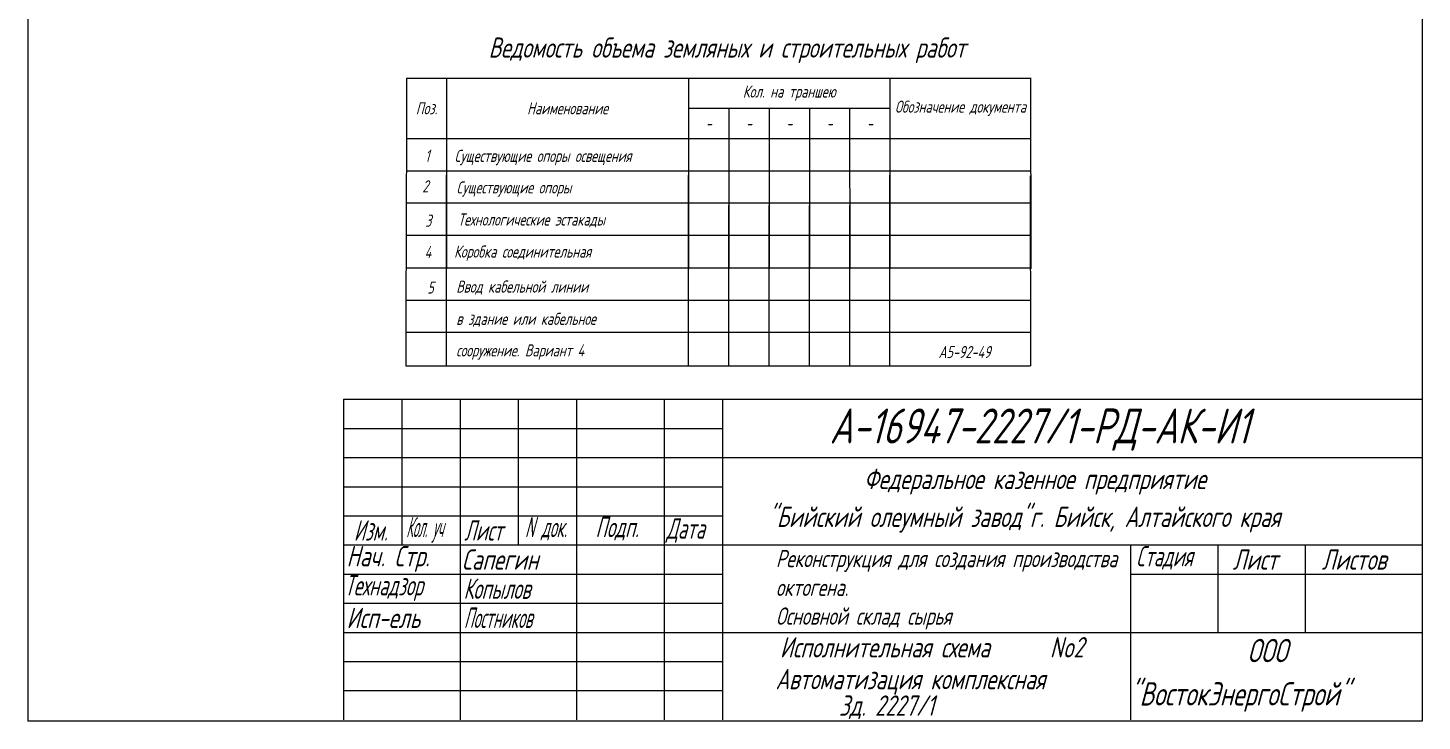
# Model space of a CAD drawing. Header units: millimetres. Extents: x -338 to 6826, y -8218 to 3153.
# Drawn here: x -338 to 631, y -8218 to -7736 of the extents above; entities that cross this region are included whole.
import ezdxf
from ezdxf import colors
from ezdxf.entities.mleader import LeaderData, LeaderLine
from ezdxf.math import Vec2, Vec3

# ---------------------------------------------------------------- set-up
doc = ezdxf.new("R2010")
doc.units = ezdxf.units.MM
for name, color, linetype, lineweight in [('ИИ_ОФОРМЛЕНИЕ_025', 7, 'Continuous', 25), ('Линия выноска', 137, 'Continuous', 25), ('Рамка толстая', 7, 'Continuous', 60), ('Таблица', 253, 'Continuous', 40)]:
    doc.layers.add(name, color=color, linetype=linetype, lineweight=lineweight)
doc.layers.add('ТЕКСТ', color=2, linetype='Continuous')
doc.styles.add('Simplex', font='simplex.shx', dxfattribs={"width": 0.7, "oblique": 15})
doc.styles.get("Standard").update_dxf_attribs({"font": 'simplex.shx', "oblique": 15})

# ---------------------------------------------------------------- blocks, each defined once
blk = doc.blocks.new('_Oblique')
at = {"color": 0, "linetype": 'ByBlock', "lineweight": -2}
blk.add_line((-0.5, -0.5), (0.5, 0.5), dxfattribs=at)

msp = doc.modelspace()

# ---------------------------------------------------------------- linework, layer by layer
at = {"color": 18, "lineweight": 20, "true_color": 0x000000}
for p, q in [((-118.72, -7993.92), (630.53, -7993.92)), ((-118.72, -7993.92), (-118.72, -8216.67)), ((-78.22, -7993.92), (-78.22, -8095.17)), ((-37.72, -7993.92), (-37.72, -8216.67)), ((2.78, -7993.92), (2.78, -8095.17)), ((43.28, -7993.92), (43.28, -8216.67)), ((104.03, -7993.92), (104.03, -8216.67)), ((144.53, -7993.92), (144.53, -8216.67)), ((-118.72, -8014.17), (144.53, -8014.17)), ((-118.72, -8034.42), (144.53, -8034.42)), ((144.53, -8034.42), (630.53, -8034.42)), ((-118.72, -8054.67), (144.53, -8054.67)), ((-118.72, -8074.92), (144.53, -8074.92)), ((-118.72, -8095.17), (630.53, -8095.17)), ((428.03, -8095.17), (428.03, -8216.67)), ((488.78, -8095.17), (488.78, -8155.92)), ((549.53, -8095.17), (549.53, -8155.92)), ((-118.72, -8115.42), (144.53, -8115.42)), ((428.03, -8115.42), (630.53, -8115.42)), ((-118.72, -8135.67), (144.53, -8135.67)), ((-118.72, -8155.92), (144.53, -8155.92)), ((144.53, -8155.92), (630.53, -8155.92)), ((-118.72, -8176.17), (144.53, -8176.17)), ((-118.72, -8196.42), (144.53, -8196.42))]:
    msp.add_line(p, q, dxfattribs=at)
at = {"layer": 'Рамка толстая', "color": 18, "lineweight": 20, "true_color": 0x000000}
for p, q in [((-337.95, -6884.48), (-337.95, -8217.6)), ((630.67, -6884.48), (630.67, -8217.6)), ((630.67, -8217.6), (-337.95, -8217.6))]:
    msp.add_line(p, q, dxfattribs=at)
at = {"layer": 'Таблица', "lineweight": 20}
for p, q in [((-75.03, -7770.65), (-75.06, -7903.21)), ((-75.03, -7770.65), (358.97, -7770.65)), ((-47.03, -7770.65), (-47.03, -7903.22)), ((120.97, -7770.65), (120.96, -7903.21)), ((260.97, -7770.65), (260.98, -7903.22)), ((358.64, -7771.03), (358.94, -7903.21)), ((120.97, -7791.65), (260.97, -7791.65)), ((148.97, -7791.65), (148.95, -7903.21)), ((176.97, -7791.65), (176.99, -7903.18)), ((204.97, -7791.65), (204.97, -7903.21)), ((232.97, -7791.65), (232.98, -7903.21)), ((-75.03, -7812.65), (358.97, -7812.65)), ((-75.26, -7838.12), (-75.29, -7970.68)), ((-47.26, -7838.12), (-47.26, -7970.69)), ((120.74, -7838.12), (120.73, -7970.68)), ((260.74, -7838.12), (260.75, -7970.69)), ((358.41, -7838.5), (358.71, -7970.68)), ((148.74, -7859.12), (148.72, -7970.68)), ((176.74, -7859.12), (176.76, -7970.65)), ((204.74, -7859.12), (204.74, -7970.68)), ((232.74, -7859.12), (232.75, -7970.67)), ((-75.29, -7970.68), (358.71, -7970.68))]:
    msp.add_line(p, q, dxfattribs=at)
at = {"layer": 'Таблица', "color": 5, "lineweight": 20}
for p, q in [((-75.03, -7835.05), (358.97, -7835.05)), ((-75.03, -7857.45), (358.97, -7857.45)), ((-75.03, -7879.85), (358.97, -7879.85)), ((-75.26, -7902.52), (358.74, -7902.52)), ((-75.26, -7924.92), (358.74, -7924.92)), ((-75.26, -7947.32), (358.74, -7947.32))]:
    msp.add_line(p, q, dxfattribs=at)

# ---------------------------------------------------------------- texts
at = {"color": 18, "lineweight": 20, "true_color": 0x000000, "style": 'Simplex', "oblique": 15}
for s, height, width, p in [('А-16947-2227/1-РД-АК-И1', 24.3, 0.7, (219.03, -8024.59)), ('Федеральное казенное предприятие', 14.175, 0.7, (242.88, -8056.36)), ('"Бийский олеумный завод"г. Бийск, Алтайского края', 14.175, 0.7, (176.41, -8082.68)), ('Изм.', 14.175, 0.6, (-111.52, -8092.13)), ('Кол. уч', 14.175, 0.4, (-75.17, -8089.77)), ('Лист', 14.175, 0.6, (-34.85, -8092.13)), ('N', 14.18, 0.5, (7.35, -8089.77)), ('Подп.', 14.175, 0.6, (56.35, -8089.77)), ('Дата', 14.175, 0.6, (105.55, -8090.78)), ('док.', 14.175, 0.5, (18.62, -8089.77)), ('Нач. Стр.', 14.175, 0.7, (-116.56, -8110.02)), ('Стадия', 14.175, 0.6, (431.98, -8110.02)), ('Сапегин', 14.175, 0.7, (-36.47, -8112.38)), ('Лист', 14.175, 0.7, (499.07, -8112.38)), ('Листов', 14.175, 0.7, (560.92, -8112.38)), ('Технадзор', 14.175, 0.6, (-117.91, -8130.27)), ('Копылов', 14.175, 0.6, (-35.29, -8132.63)), ('Исп-ель', 14.175, 0.7, (-116.56, -8152.88)), ('Постников', 14.175, 0.5, (-35.02, -8152.88)), ('Исполнительная схема ', 14.175, 0.7, (184.51, -8173.37)), ('No2', 14.175, 0.7, (372.09, -8173.37)), ('ООО', 16.2, 0.7, (509.29, -8176.65)), ('Автоматизация комплексная ', 14.175, 0.7, (181.48, -8195.47)), ('"ВостокЭнергоСтрой"', 16.2, 0.7, (427.63, -8206.74))]:
    msp.add_text(s, height=height, dxfattribs=dict(at, width=width)).set_placement(p)
at = {"color": 18, "lineweight": 13, "true_color": 0x000000, "style": 'Simplex', "oblique": 15, "width": 0.7}
msp.add_text('Зд. 2227/1', height=14.175, dxfattribs=at).set_placement((225.51, -8213.9))
at = {"layer": 'ИИ_ОФОРМЛЕНИЕ_025', "lineweight": 20, "insert": (181.72, -8098.6), "char_height": 12, "attachment_point": 1}
msp.add_mtext_dynamic_manual_height_columns('{\\W0.7;\\C2;Реконструкция для создания производства октогена. \\PОсновной склад сырья}', width=276.2589, gutter_width=12.5, heights=[0], dxfattribs=at)
at = {"layer": 'Таблица', "color": 2, "lineweight": 20, "char_height": 8.4, "style": 'Simplex'}
for s, insert, width, attachment_point in [('Кол. на траншею', (190.97, -7781.15), 140, 5), ('Поз.', (-61.03, -7791.65), 28, 5), ('Наименование', (36.97, -7791.65), 168, 5), ('Обозначение документа', (309.97, -7791.65), 98, 5), ('-', (134.97, -7802.15), 28, 5), ('-', (162.97, -7802.15), 28, 5), ('-', (190.97, -7802.15), 28, 5), ('-', (218.97, -7802.15), 28, 5), ('-', (246.97, -7802.15), 28, 5), ('1', (-60.5, -7824.63), 28, 5), ('Существующие опоры освещения', (-41.5, -7825.88), 168, 4), ('2', (-61.83, -7845.87), 28, 5), ('Существующие опоры', (-40.16, -7847.79), 168, 4), ('Технологические эстакады', (-39.17, -7869.64), 168, 4), ('3', (-59.83, -7869.78), 28, 5), ('4', (-60.07, -7891.55), 28, 5), ('Коробка соединительная', (-41.86, -7892.39), 168, 4), ('5', (-58.24, -7916.26), 28, 5), (' Ввод кабельной линии', (-44.24, -7916.26), 168, 4), (' в здание или кабельное ', (-44.24, -7938.66), 168, 4), (' сооружение. Вариант 4', (-44.24, -7961.06), 168, 4), ('А5-92-49', (312.76, -7961.06), 98, 5)]:
    msp.add_mtext(s, dxfattribs=dict(at, insert=insert, width=width, attachment_point=attachment_point))
at = {"layer": 'ТЕКСТ', "lineweight": 20, "insert": (147.78, -7751.35), "char_height": 14, "width": 434.1227, "attachment_point": 5, "line_spacing_factor": 0.8, "style": 'Simplex'}
msp.add_mtext('{\\W0.7;Ведомость объема земляных и строительных работ}', dxfattribs=at)

# ---------------------------------------------------------------- leaders
at = {"layer": 'Линия выноска', "lineweight": 20}
ml = msp.add_multileader_mtext('Standard', dxfattribs=at)
ml.set_content('ЛС 2227/1 по тросу на опорах', color=2, style='Simplex')
ml.set_leader_properties()
ml.set_arrow_properties(name='OBLIQUE')
ml.build(insert=Vec2(0, 0))
ml.multileader.update_dxf_attribs({"text_left_attachment_type": 6, "text_right_attachment_type": 6, "dogleg_length": 1, "arrow_head_size": 3.74})
ctx = ml.context
ctx.base_point, ctx.char_height, ctx.arrow_head_size, ctx.landing_gap_size, ctx.plane_origin = Vec3(137.76, -7703.83), 11.22, 3.74, 7.48, Vec3(284.16, -7855.79)
ctx.left_attachment, ctx.right_attachment = 6, 6
notes = []
notes.append((ctx, [(0, (1, 1, 0), (134.02, -7703.83), (1, 0), 3.74, [(0, [(126.34, -7669.7)], 0, [])])]))
ctx.mtext.insert, ctx.mtext.flow_direction = Vec3(145.24, -7688.87), 5
for ctx, leaders in notes:
    for number, flags, end, landing, length, lines in leaders:
        leader = LeaderData()
        leader.index, (leader.has_last_leader_line, leader.has_dogleg_vector, leader.attachment_direction) = number, flags
        leader.last_leader_point, leader.dogleg_vector, leader.dogleg_length = Vec3(end), Vec3(landing), length
        for number, points, colour, breaks in lines:
            line = LeaderLine()
            line.index, line.vertices, line.color, line.breaks = number, Vec3.list(points), colors.encode_raw_color(colour), breaks
            leader.lines.append(line)
        ctx.leaders.append(leader)

doc.saveas('drawing.dxf')
